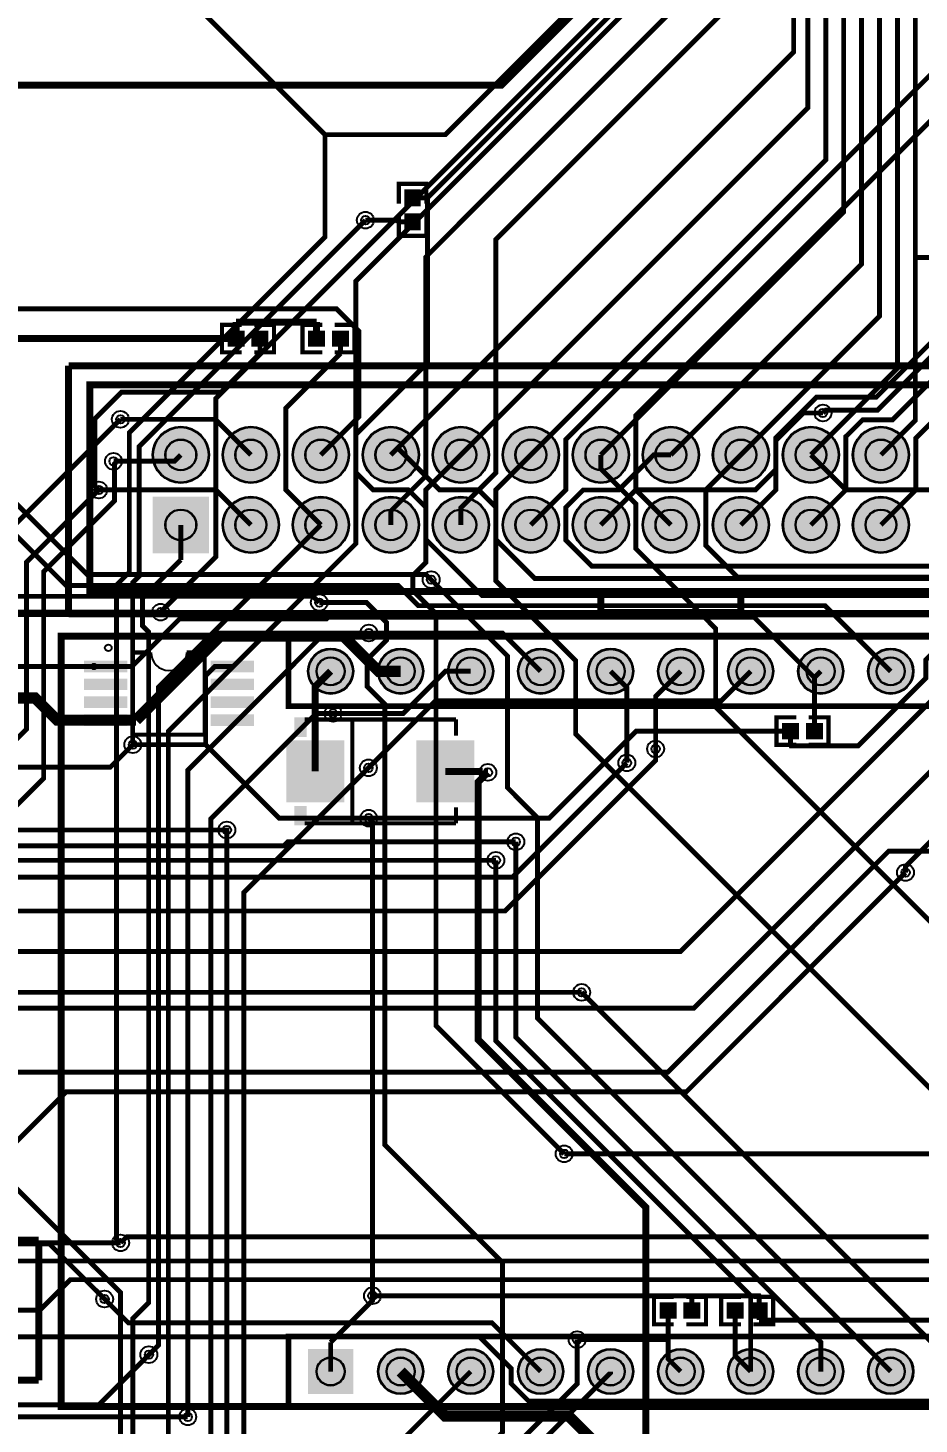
# Model space of a CAD drawing. Header units: millimetres. Extents: x 0 to 210, y -1 to 136.
# Drawn here: x 81.4 to 113.8, y 34.8 to 85.4 of the extents above; entities that cross this region are included whole.
import ezdxf

# ---------------------------------------------------------------- set-up
doc = ezdxf.new("R2010")
doc.units = ezdxf.units.MM
for name, color, linetype, true_color in [('BottomLayer', 7, 'Continuous', 0x0000ff), ('BottomSolderMaskLayer', 7, 'Continuous', 0xaa00ff), ('Document', 7, 'Continuous', 0xffffff), ('Hole', 7, 'Continuous', 0x222222), ('Multi-Layer', 7, 'Continuous', 0xc0c0c0), ('TopLayer', 7, 'Continuous', 0xff0000), ('TopPasteMaskLayer', 7, 'Continuous', 0x808080), ('TopSilkLayer', 7, 'Continuous', 0xffcc00), ('TopSolderMaskLayer', 7, 'Continuous', 0x800080)]:
    doc.layers.add(name, color=color, linetype=linetype, true_color=true_color)

msp = doc.modelspace()

# ---------------------------------------------------------------- hatches: boundary and pattern name
at = {"layer": 'BottomSolderMaskLayer'}
for points in [[(85.944, 69.952, 1), (87.995, 69.952, 1)], [(88.484, 69.952, 1), (90.535, 69.952, 1)], [(91.024, 69.952, 1), (93.075, 69.952, 1)], [(93.564, 69.952, 1), (95.615, 69.952, 1)], [(96.104, 69.952, 1), (98.155, 69.952, 1)], [(98.645, 69.952, 1), (100.695, 69.952, 1)], [(101.185, 69.952, 1), (103.235, 69.952, 1)], [(103.725, 69.952, 1), (105.775, 69.952, 1)], [(106.265, 69.952, 1), (108.315, 69.952, 1)], [(108.805, 69.952, 1), (110.855, 69.952, 1)], [(111.345, 69.952, 1), (113.395, 69.952, 1)], [(85.944, 68.437), (87.995, 68.437), (87.995, 66.386), (85.944, 66.386)], [(88.484, 67.412, 1), (90.535, 67.412, 1)], [(91.024, 67.412, 1), (93.075, 67.412, 1)], [(93.564, 67.412, 1), (95.615, 67.412, 1)], [(96.104, 67.412, 1), (98.155, 67.412, 1)], [(98.645, 67.412, 1), (100.695, 67.412, 1)], [(101.185, 67.412, 1), (103.235, 67.412, 1)], [(103.725, 67.412, 1), (105.775, 67.412, 1)], [(106.265, 67.412, 1), (108.315, 67.412, 1)], [(108.805, 67.412, 1), (110.855, 67.412, 1)], [(111.345, 67.412, 1), (113.395, 67.412, 1)], [(91.58, 62.103, 1), (93.231, 62.103, 1)], [(94.12, 62.103, 1), (95.771, 62.103, 1)], [(96.66, 62.103, 1), (98.311, 62.103, 1)], [(99.2, 62.103, 1), (100.851, 62.103, 1)], [(101.74, 62.103, 1), (103.391, 62.103, 1)], [(104.28, 62.103, 1), (105.931, 62.103, 1)], [(106.82, 62.103, 1), (108.471, 62.103, 1)], [(109.36, 62.103, 1), (111.011, 62.103, 1)], [(111.9, 62.103, 1), (113.551, 62.103, 1)], [(91.58, 37.516), (93.231, 37.516), (93.231, 35.89), (91.58, 35.89)], [(94.12, 36.703, 1), (95.771, 36.703, 1)], [(96.66, 36.703, 1), (98.311, 36.703, 1)], [(99.2, 36.703, 1), (100.851, 36.703, 1)], [(101.74, 36.703, 1), (103.391, 36.703, 1)], [(104.28, 36.703, 1), (105.931, 36.703, 1)], [(106.82, 36.703, 1), (108.471, 36.703, 1)], [(109.36, 36.703, 1), (111.011, 36.703, 1)], [(111.9, 36.703, 1), (113.551, 36.703, 1)]]:
    msp.add_hatch(color=256, dxfattribs=at).paths.add_polyline_path(points)
at = {"layer": 'Document'}
for points in [[(96.198, 57.566), (96.198, 59.376), (95.926, 59.376), (95.926, 57.566)], [(91.813, 58.335), (91.813, 58.607), (92.899, 58.607), (92.899, 58.335)], [(96.605, 58.335), (96.605, 58.607), (95.519, 58.607), (95.519, 58.335)]]:
    msp.add_hatch(color=256, dxfattribs=at).paths.add_polyline_path(points)
at = {"layer": 'Multi-Layer'}
for points in [[(85.97, 69.952, 1), (87.97, 69.952, 1)], [(88.51, 69.952, 1), (90.51, 69.952, 1)], [(91.05, 69.952, 1), (93.05, 69.952, 1)], [(93.59, 69.952, 1), (95.59, 69.952, 1)], [(96.13, 69.952, 1), (98.13, 69.952, 1)], [(98.67, 69.952, 1), (100.67, 69.952, 1)], [(101.21, 69.952, 1), (103.21, 69.952, 1)], [(103.75, 69.952, 1), (105.75, 69.952, 1)], [(106.29, 69.952, 1), (108.29, 69.952, 1)], [(108.83, 69.952, 1), (110.83, 69.952, 1)], [(111.37, 69.952, 1), (113.37, 69.952, 1)], [(85.97, 68.412), (87.97, 68.412), (87.97, 66.412), (85.97, 66.412)], [(88.51, 67.412, 1), (90.51, 67.412, 1)], [(91.05, 67.412, 1), (93.05, 67.412, 1)], [(93.59, 67.412, 1), (95.59, 67.412, 1)], [(96.13, 67.412, 1), (98.13, 67.412, 1)], [(98.67, 67.412, 1), (100.67, 67.412, 1)], [(101.21, 67.412, 1), (103.21, 67.412, 1)], [(103.75, 67.412, 1), (105.75, 67.412, 1)], [(106.29, 67.412, 1), (108.29, 67.412, 1)], [(108.83, 67.412, 1), (110.83, 67.412, 1)], [(111.37, 67.412, 1), (113.37, 67.412, 1)], [(91.605, 62.103, 1), (93.205, 62.103, 1)], [(94.145, 62.103, 1), (95.745, 62.103, 1)], [(96.685, 62.103, 1), (98.285, 62.103, 1)], [(99.226, 62.103, 1), (100.826, 62.103, 1)], [(101.766, 62.103, 1), (103.366, 62.103, 1)], [(104.306, 62.103, 1), (105.906, 62.103, 1)], [(106.846, 62.103, 1), (108.446, 62.103, 1)], [(109.386, 62.103, 1), (110.986, 62.103, 1)], [(111.926, 62.103, 1), (113.526, 62.103, 1)], [(91.605, 37.49), (93.205, 37.49), (93.205, 35.916), (91.605, 35.916)], [(94.145, 36.703, 1), (95.745, 36.703, 1)], [(96.685, 36.703, 1), (98.285, 36.703, 1)], [(99.226, 36.703, 1), (100.826, 36.703, 1)], [(101.766, 36.703, 1), (103.366, 36.703, 1)], [(104.306, 36.703, 1), (105.906, 36.703, 1)], [(106.846, 36.703, 1), (108.446, 36.703, 1)], [(109.386, 36.703, 1), (110.986, 36.703, 1)], [(111.926, 36.703, 1), (113.526, 36.703, 1)]]:
    msp.add_hatch(color=256, dxfattribs=at).paths.add_polyline_path(points)
at = {"layer": 'TopLayer'}
for points in [[(95.647, 78.992), (95.107, 78.992), (95.107, 79.557), (95.647, 79.557)], [(95.647, 78.692), (95.107, 78.692), (95.107, 78.126), (95.647, 78.126)], [(89.258, 74.438), (89.258, 73.898), (88.693, 73.898), (88.693, 74.438)], [(89.558, 74.438), (89.558, 73.898), (90.124, 73.898), (90.124, 74.438)], [(92.179, 74.438), (92.179, 73.898), (91.614, 73.898), (91.614, 74.438)], [(92.479, 74.438), (92.479, 73.898), (93.045, 73.898), (93.045, 74.438)], [(84.936, 62.483), (84.936, 62.077), (83.539, 62.077), (83.539, 62.483)], [(89.536, 62.483), (89.536, 62.077), (88.139, 62.077), (88.139, 62.483)], [(84.936, 61.833), (84.936, 61.427), (83.539, 61.427), (83.539, 61.833)], [(89.536, 61.833), (89.536, 61.427), (88.139, 61.427), (88.139, 61.833)], [(84.936, 61.182), (84.936, 60.776), (83.539, 60.776), (83.539, 61.182)], [(89.536, 61.182), (89.536, 60.776), (88.139, 60.776), (88.139, 61.182)], [(84.936, 60.532), (84.936, 60.126), (83.539, 60.126), (83.539, 60.532)], [(89.536, 60.532), (89.536, 60.126), (88.139, 60.126), (88.139, 60.532)], [(109.375, 59.663), (109.375, 60.203), (108.809, 60.203), (108.809, 59.663)], [(109.675, 59.663), (109.675, 60.203), (110.24, 60.203), (110.24, 59.663)], [(92.872, 57.375), (92.872, 59.567), (90.824, 59.567), (90.824, 57.375)], [(95.546, 57.375), (95.546, 59.567), (97.593, 59.567), (97.593, 57.375)], [(104.93, 38.643), (104.93, 39.183), (104.364, 39.183), (104.364, 38.643)], [(105.23, 38.643), (105.23, 39.183), (105.796, 39.183), (105.796, 38.643)], [(107.368, 38.643), (107.368, 39.183), (106.803, 39.183), (106.803, 38.643)], [(107.668, 38.643), (107.668, 39.183), (108.234, 39.183), (108.234, 38.643)]]:
    msp.add_hatch(color=256, dxfattribs=at).paths.add_polyline_path(points)
at = {"layer": 'TopPasteMaskLayer'}
for points in [[(95.607, 78.977), (95.147, 78.977), (95.107, 79.017), (95.107, 79.517), (95.147, 79.557), (95.607, 79.557), (95.647, 79.517), (95.647, 79.017)], [(95.607, 78.707), (95.147, 78.707), (95.107, 78.667), (95.107, 78.166), (95.147, 78.126), (95.607, 78.126), (95.647, 78.166), (95.647, 78.667)], [(89.273, 74.398), (89.273, 73.938), (89.233, 73.898), (88.733, 73.898), (88.693, 73.938), (88.693, 74.398), (88.733, 74.438), (89.233, 74.438)], [(89.543, 74.398), (89.543, 73.938), (89.583, 73.898), (90.084, 73.898), (90.124, 73.938), (90.124, 74.398), (90.084, 74.438), (89.583, 74.438)], [(92.194, 74.398), (92.194, 73.938), (92.154, 73.898), (91.654, 73.898), (91.614, 73.938), (91.614, 74.398), (91.654, 74.438), (92.154, 74.438)], [(92.464, 74.398), (92.464, 73.938), (92.504, 73.898), (93.005, 73.898), (93.045, 73.938), (93.045, 74.398), (93.005, 74.438), (92.504, 74.438)], [(84.936, 62.483), (84.936, 62.077), (83.539, 62.077), (83.539, 62.483)], [(89.536, 62.483), (89.536, 62.077), (88.139, 62.077), (88.139, 62.483)], [(84.936, 61.833), (84.936, 61.427), (83.539, 61.427), (83.539, 61.833)], [(89.536, 61.833), (89.536, 61.427), (88.139, 61.427), (88.139, 61.833)], [(84.936, 61.182), (84.936, 60.776), (83.539, 60.776), (83.539, 61.182)], [(89.536, 61.182), (89.536, 60.776), (88.139, 60.776), (88.139, 61.182)], [(84.936, 60.532), (84.936, 60.126), (83.539, 60.126), (83.539, 60.532)], [(89.536, 60.532), (89.536, 60.126), (88.139, 60.126), (88.139, 60.532)], [(109.39, 59.703), (109.39, 60.163), (109.35, 60.203), (108.849, 60.203), (108.809, 60.163), (108.809, 59.703), (108.849, 59.663), (109.35, 59.663)], [(109.66, 59.703), (109.66, 60.163), (109.7, 60.203), (110.2, 60.203), (110.24, 60.163), (110.24, 59.703), (110.2, 59.663), (109.7, 59.663)], [(92.872, 57.375), (92.872, 59.567), (90.824, 59.567), (90.824, 57.375)], [(95.546, 57.375), (95.546, 59.567), (97.593, 59.567), (97.593, 57.375)], [(104.945, 38.683), (104.945, 39.143), (104.905, 39.183), (104.404, 39.183), (104.364, 39.143), (104.364, 38.683), (104.404, 38.643), (104.905, 38.643)], [(105.215, 38.683), (105.215, 39.143), (105.255, 39.183), (105.756, 39.183), (105.796, 39.143), (105.796, 38.683), (105.756, 38.643), (105.255, 38.643)], [(107.383, 38.683), (107.383, 39.143), (107.343, 39.183), (106.843, 39.183), (106.803, 39.143), (106.803, 38.683), (106.843, 38.643), (107.343, 38.643)], [(107.653, 38.683), (107.653, 39.143), (107.693, 39.183), (108.194, 39.183), (108.234, 39.143), (108.234, 38.683), (108.194, 38.643), (107.693, 38.643)]]:
    msp.add_hatch(color=256, dxfattribs=at).paths.add_polyline_path(points)
at = {"layer": 'TopSilkLayer'}
for points in [[(91.541, 60.433), (91.541, 59.72), (91.084, 59.72), (91.084, 60.433)], [(91.541, 56.509), (91.541, 57.222), (91.084, 57.222), (91.084, 56.509)]]:
    msp.add_hatch(color=256, dxfattribs=at).paths.add_polyline_path(points)
at = {"layer": 'TopSolderMaskLayer'}
for points in [[(95.671, 78.965), (95.083, 78.965), (95.083, 79.584), (95.671, 79.584)], [(95.671, 78.718), (95.083, 78.718), (95.083, 78.1), (95.671, 78.1)], [(89.284, 74.464), (89.284, 73.873), (88.667, 73.873), (88.667, 74.464)], [(89.533, 74.464), (89.533, 73.873), (90.149, 73.873), (90.149, 74.464)], [(92.205, 74.464), (92.205, 73.873), (91.588, 73.873), (91.588, 74.464)], [(92.454, 74.464), (92.454, 73.873), (93.07, 73.873), (93.07, 74.464)], [(85.944, 69.952, 1), (87.995, 69.952, 1)], [(88.484, 69.952, 1), (90.535, 69.952, 1)], [(91.024, 69.952, 1), (93.075, 69.952, 1)], [(93.564, 69.952, 1), (95.615, 69.952, 1)], [(96.104, 69.952, 1), (98.155, 69.952, 1)], [(98.645, 69.952, 1), (100.695, 69.952, 1)], [(101.185, 69.952, 1), (103.235, 69.952, 1)], [(103.725, 69.952, 1), (105.775, 69.952, 1)], [(106.265, 69.952, 1), (108.315, 69.952, 1)], [(108.805, 69.952, 1), (110.855, 69.952, 1)], [(111.345, 69.952, 1), (113.395, 69.952, 1)], [(85.944, 68.437), (87.995, 68.437), (87.995, 66.386), (85.944, 66.386)], [(88.484, 67.412, 1), (90.535, 67.412, 1)], [(91.024, 67.412, 1), (93.075, 67.412, 1)], [(93.564, 67.412, 1), (95.615, 67.412, 1)], [(96.104, 67.412, 1), (98.155, 67.412, 1)], [(98.645, 67.412, 1), (100.695, 67.412, 1)], [(101.185, 67.412, 1), (103.235, 67.412, 1)], [(103.725, 67.412, 1), (105.775, 67.412, 1)], [(106.265, 67.412, 1), (108.315, 67.412, 1)], [(108.805, 67.412, 1), (110.855, 67.412, 1)], [(111.345, 67.412, 1), (113.395, 67.412, 1)], [(91.58, 62.103, 1), (93.231, 62.103, 1)], [(94.12, 62.103, 1), (95.771, 62.103, 1)], [(96.66, 62.103, 1), (98.311, 62.103, 1)], [(99.2, 62.103, 1), (100.851, 62.103, 1)], [(101.74, 62.103, 1), (103.391, 62.103, 1)], [(104.28, 62.103, 1), (105.931, 62.103, 1)], [(106.82, 62.103, 1), (108.471, 62.103, 1)], [(109.36, 62.103, 1), (111.011, 62.103, 1)], [(111.9, 62.103, 1), (113.551, 62.103, 1)], [(85.024, 62.49), (85.024, 62.069), (83.452, 62.069), (83.452, 62.49)], [(89.624, 62.49), (89.624, 62.069), (88.052, 62.069), (88.052, 62.49)], [(85.024, 61.84), (85.024, 61.419), (83.452, 61.419), (83.452, 61.84)], [(89.624, 61.84), (89.624, 61.419), (88.052, 61.419), (88.052, 61.84)], [(85.024, 61.19), (85.024, 60.769), (83.452, 60.769), (83.452, 61.19)], [(89.624, 61.19), (89.624, 60.769), (88.052, 60.769), (88.052, 61.19)], [(85.024, 60.54), (85.024, 60.119), (83.452, 60.119), (83.452, 60.54)], [(89.624, 60.54), (89.624, 60.119), (88.052, 60.119), (88.052, 60.54)], [(109.4, 59.638), (109.4, 60.228), (108.784, 60.228), (108.784, 59.638)], [(109.649, 59.638), (109.649, 60.228), (110.266, 60.228), (110.266, 59.638)], [(92.897, 57.349), (92.897, 59.593), (90.799, 59.593), (90.799, 57.349)], [(95.52, 57.349), (95.52, 59.593), (97.619, 59.593), (97.619, 57.349)], [(104.955, 38.617), (104.955, 39.208), (104.339, 39.208), (104.339, 38.617)], [(105.205, 38.617), (105.205, 39.208), (105.821, 39.208), (105.821, 38.617)], [(107.394, 38.617), (107.394, 39.208), (106.777, 39.208), (106.777, 38.617)], [(107.643, 38.617), (107.643, 39.208), (108.259, 39.208), (108.259, 38.617)], [(91.58, 37.516), (93.231, 37.516), (93.231, 35.89), (91.58, 35.89)], [(94.12, 36.703, 1), (95.771, 36.703, 1)], [(96.66, 36.703, 1), (98.311, 36.703, 1)], [(99.2, 36.703, 1), (100.851, 36.703, 1)], [(101.74, 36.703, 1), (103.391, 36.703, 1)], [(104.28, 36.703, 1), (105.931, 36.703, 1)], [(106.82, 36.703, 1), (108.471, 36.703, 1)], [(109.36, 36.703, 1), (111.011, 36.703, 1)], [(111.9, 36.703, 1), (113.551, 36.703, 1)]]:
    msp.add_hatch(color=256, dxfattribs=at).paths.add_polyline_path(points)

# ---------------------------------------------------------------- linework, layer by layer
at = {"layer": 'BottomLayer'}
for points, const_width in [([(92.2, 81.569), (67.698, 106.071), (65.879, 106.071), (63.598, 103.79), (63.598, 97.096), (45.39, 78.889), (43.688, 78.889)], 0.178), ([(99.67, 67.412), (100.94, 68.682), (100.94, 70.514), (136.114, 105.689), (138.227, 105.689)], 0.178), ([(110.267, 71.471), (110.374, 71.578), (112.254, 71.578), (137.576, 96.9), (138.777, 96.9), (139.497, 97.62), (139.497, 101.879), (138.227, 103.149)], 0.178), ([(104.75, 67.412), (103.48, 68.682), (103.48, 71.382), (125.551, 93.453), (125.551, 93.766), (132.394, 100.609), (138.227, 100.609)], 0.178), ([(115.182, 98.201), (115.348, 98.035), (115.348, 94.71), (98.4, 77.762), (98.4, 69.307), (97.13, 68.037), (97.13, 67.412)], 0.178), ([(138.227, 98.069), (112.203, 72.045), (110.029, 72.045), (108.559, 70.574), (108.559, 68.681), (107.29, 67.412)], 0.178), ([(86, 32.465), (86.518, 32.983), (86.518, 59.93), (93.32, 66.732), (93.32, 76.251), (113.024, 95.955)], 0.178), ([(94.59, 67.412), (94.59, 67.917), (95.86, 69.187), (95.86, 77.132), (114.682, 95.955)], 0.178), ([(109.83, 67.412), (111.1, 68.682), (111.1, 70.617), (111.704, 71.22), (112.788, 71.22), (137.096, 95.529), (138.227, 95.529)], 0.178), ([(112.37, 67.412), (113.64, 68.682), (113.64, 70.563), (136.065, 92.989), (138.227, 92.989)], 0.178), ([(86.237, 64.249), (88.24, 66.251), (88.24, 71.998), (108.468, 92.226)], 0.178), ([(92.2, 81.569), (96.571, 81.569), (107.378, 92.376)], 0.178), ([(84.785, 41.368), (84.637, 41.516), (84.637, 65.234), (85.102, 65.699), (85.102, 70.756), (92.2, 77.854), (92.2, 81.569)], 0.178), ([(85.23, 59.442), (85.223, 59.449), (85.223, 65.314), (85.46, 65.551), (85.46, 70.261), (93.666, 78.467)], 0.178), ([(73.435, 53.755), (78.275, 58.595), (78.275, 64.739), (84.777, 71.242)], 0.178), ([(97.13, 69.952), (95.859, 68.68), (95.859, 66.05), (95.39, 65.582), (95.39, 65.03), (96.227, 64.192), (96.227, 49.25), (100.879, 44.598)], 0.178), ([(99.67, 69.952), (98.4, 68.682), (98.4, 65.381), (101.296, 62.485), (101.296, 59.826), (122.107, 39.015), (127.242, 39.015)], 0.178), ([(102.21, 69.952), (102.21, 69.446), (103.48, 68.176), (103.48, 66.548), (106.376, 63.652), (106.376, 60.809), (129.593, 37.592), (130.179, 37.592)], 0.178), ([(107.29, 69.952), (106.02, 68.682), (106.02, 66.668), (107.175, 65.513), (118.622, 65.513), (121.614, 62.521), (121.614, 61.789), (126.794, 56.61), (128.163, 56.61), (141.997, 42.776), (141.997, 39.222), (141.232, 38.457), (140.321, 38.457), (139.497, 37.633), (139.497, 30.836), (138.227, 29.566)], 0.178), ([(78.918, 55.145), (81.993, 58.22), (81.993, 65.712), (84.566, 68.285), (84.566, 69.683), (84.529, 69.72)], 0.178), ([(83.992, 68.681), (81.37, 66.059), (81.37, 60.004), (73.451, 52.084)], 0.178), ([(85.81, 37.314), (86.161, 37.664), (86.161, 61.523), (92.05, 67.412)], 0.178), ([(86.97, 67.412), (86.97, 66.145)], 0.178), ([(85.864, 27.663), (85.23, 28.298), (85.23, 38.631), (85.803, 39.205), (85.803, 63.53), (85.58, 63.753), (85.58, 64.755), (86.97, 66.145)], 0.178), ([(112.726, 36.703), (99.907, 49.522), (99.907, 56.795), (98.823, 57.879), (98.823, 62.656), (96.053, 65.426)], 0.178), ([(96.535, 23.782), (96.535, 26.578), (98.33, 28.373), (98.33, 34.186), (98.643, 34.499), (98.643, 40.653), (94.369, 44.927), (94.369, 60.914), (93.73, 61.553), (93.73, 62.526), (94.433, 63.229), (94.433, 63.873), (93.711, 64.595), (91.996, 64.595)], 0.178), ([(93.792, 63.492), (92.196, 63.492), (87.221, 58.517), (87.221, 35.056)], 0.178), ([(102.566, 62.103), (103.151, 61.518), (103.151, 58.782)], 0.178), ([(105.106, 62.103), (104.196, 61.194), (104.196, 59.286)], 0.178), ([(120.346, 62.103), (113.263, 55.02), (113.263, 54.801)], 0.178), ([(92.492, 60.574), (91.881, 60.574), (88.059, 56.751), (88.059, 27.146), (85.902, 24.99)], 0.178), ([(89.257, 33.434), (89.257, 54.083), (93.775, 58.601)], 0.178), ([(98.109, 58.436), (97.763, 58.09), (97.763, 48.738), (103.836, 42.666), (103.836, 32.427)], 0.254), ([(93.921, 39.452), (93.921, 56.638), (93.785, 56.774)], 0.178), ([(95.057, 17.358), (88.641, 23.775), (88.641, 56.346), (88.64, 56.346)], 0.178), ([(110.186, 36.703), (110.186, 37.772), (99.122, 48.835), (99.122, 55.917)], 0.178), ([(107.646, 36.703), (107.646, 39.45), (98.399, 48.697), (98.399, 55.245)], 0.178), ([(99.814, 22.005), (99.814, 19.029), (95.003, 14.218), (93.748, 14.218), (84.777, 23.189), (84.777, 39.569), (72.862, 51.484), (72.862, 54.704), (73.127, 54.969)], 0.178), ([(115.266, 36.703), (101.512, 50.457)], 0.178), ([(84.204, 39.331), (82.196, 41.338), (76.376, 41.338), (75.235, 40.197)], 0.178), ([(92.406, 37.758), (93.921, 39.273), (93.921, 39.452)], 0.178), ([(92.406, 36.703), (92.406, 37.758)], 0.178), ([(99.261, 34.167), (101.35, 36.257), (101.35, 37.857)], 0.178), ([(91.85, 25.157), (91.85, 31.068), (97.486, 36.703)], 0.178), ([(98.267, 24.935), (98.687, 25.355), (98.687, 32.783), (102.566, 36.661), (102.566, 36.703)], 0.178)]:
    msp.add_lwpolyline(points, dxfattribs=dict(at, const_width=const_width))
at = {"layer": 'BottomSolderMaskLayer'}
for centre, radius in [((86.97, 69.952), 1.025), ((89.51, 69.952), 1.025), ((92.05, 69.952), 1.025), ((94.59, 69.952), 1.025), ((97.13, 69.952), 1.025), ((99.67, 69.952), 1.025), ((102.21, 69.952), 1.025), ((104.75, 69.952), 1.025), ((107.29, 69.952), 1.025), ((109.83, 69.952), 1.025), ((112.37, 69.952), 1.025), ((86.97, 69.952), 0.564), ((89.51, 69.952), 0.564), ((92.05, 69.952), 0.564), ((94.59, 69.952), 0.564), ((97.13, 69.952), 0.564), ((99.67, 69.952), 0.564), ((102.21, 69.952), 0.564), ((104.75, 69.952), 0.564), ((107.29, 69.952), 0.564), ((109.83, 69.952), 0.564), ((112.37, 69.952), 0.564), ((89.51, 67.412), 1.025), ((92.05, 67.412), 1.025), ((94.59, 67.412), 1.025), ((97.13, 67.412), 1.025), ((99.67, 67.412), 1.025), ((102.21, 67.412), 1.025), ((104.75, 67.412), 1.025), ((107.29, 67.412), 1.025), ((109.83, 67.412), 1.025), ((112.37, 67.412), 1.025), ((86.97, 67.412), 0.564), ((89.51, 67.412), 0.564), ((92.05, 67.412), 0.564), ((94.59, 67.412), 0.564), ((97.13, 67.412), 0.564), ((99.67, 67.412), 0.564), ((102.21, 67.412), 0.564), ((104.75, 67.412), 0.564), ((107.29, 67.412), 0.564), ((109.83, 67.412), 0.564), ((112.37, 67.412), 0.564), ((92.405, 62.103), 0.825), ((94.945, 62.103), 0.825), ((97.485, 62.103), 0.825), ((100.026, 62.103), 0.825), ((102.566, 62.103), 0.825), ((105.106, 62.103), 0.825), ((107.646, 62.103), 0.825), ((110.186, 62.103), 0.825), ((112.726, 62.103), 0.825), ((92.405, 62.103), 0.516), ((94.945, 62.103), 0.516), ((97.485, 62.103), 0.516), ((100.025, 62.103), 0.516), ((102.565, 62.103), 0.516), ((105.105, 62.103), 0.516), ((107.645, 62.103), 0.516), ((110.185, 62.103), 0.516), ((112.725, 62.103), 0.516), ((94.945, 36.703), 0.825), ((97.485, 36.703), 0.825), ((100.026, 36.703), 0.825), ((102.566, 36.703), 0.825), ((105.106, 36.703), 0.825), ((107.646, 36.703), 0.825), ((110.186, 36.703), 0.825), ((112.726, 36.703), 0.825), ((92.405, 36.703), 0.516), ((94.945, 36.703), 0.516), ((97.485, 36.703), 0.516), ((100.025, 36.703), 0.516), ((102.565, 36.703), 0.516), ((105.105, 36.703), 0.516), ((107.645, 36.703), 0.516), ((110.185, 36.703), 0.516), ((112.725, 36.703), 0.516)]:
    msp.add_circle(centre, radius, dxfattribs=at)
at = {"layer": 'Document'}
msp.add_circle((83.818, 62.275), 0.1, dxfattribs=at)
at = {"layer": 'Hole'}
for centre in [(93.666, 78.467), (110.267, 71.471), (84.777, 71.242), (84.529, 69.72), (83.992, 68.68), (96.053, 65.426), (86.237, 64.248), (91.996, 64.595), (93.792, 63.492), (92.492, 60.574), (85.23, 59.441), (104.196, 59.285), (93.775, 58.601), (103.151, 58.782), (98.109, 58.436), (93.785, 56.774), (88.64, 56.345), (99.122, 55.917), (98.399, 55.245), (113.263, 54.801), (101.512, 50.457), (100.879, 44.598), (84.785, 41.368), (93.921, 39.452), (84.204, 39.331), (101.35, 37.857), (85.81, 37.314), (87.221, 35.056)]:
    msp.add_circle(centre, 0.152, dxfattribs=at)
at = {"layer": 'Multi-Layer'}
for centre, radius in [((93.666, 78.467), 0.305), ((84.777, 71.242), 0.305), ((110.267, 71.471), 0.305), ((86.97, 69.952), 1), ((89.51, 69.952), 1), ((92.05, 69.952), 1), ((94.59, 69.952), 1), ((97.13, 69.952), 1), ((99.67, 69.952), 1), ((102.21, 69.952), 1), ((104.75, 69.952), 1), ((107.29, 69.952), 1), ((109.83, 69.952), 1), ((112.37, 69.952), 1), ((86.97, 69.952), 0.55), ((89.51, 69.952), 0.55), ((92.05, 69.952), 0.55), ((94.59, 69.952), 0.55), ((97.13, 69.952), 0.55), ((99.67, 69.952), 0.55), ((102.21, 69.952), 0.55), ((104.75, 69.952), 0.55), ((107.29, 69.952), 0.55), ((109.83, 69.952), 0.55), ((112.37, 69.952), 0.55), ((84.529, 69.72), 0.305), ((83.992, 68.68), 0.305), ((89.51, 67.412), 1), ((92.05, 67.412), 1), ((94.59, 67.412), 1), ((97.13, 67.412), 1), ((99.67, 67.412), 1), ((102.21, 67.412), 1), ((104.75, 67.412), 1), ((107.29, 67.412), 1), ((109.83, 67.412), 1), ((112.37, 67.412), 1), ((86.97, 67.412), 0.55), ((89.51, 67.412), 0.55), ((92.05, 67.412), 0.55), ((94.59, 67.412), 0.55), ((97.13, 67.412), 0.55), ((99.67, 67.412), 0.55), ((102.21, 67.412), 0.55), ((104.75, 67.412), 0.55), ((107.29, 67.412), 0.55), ((109.83, 67.412), 0.55), ((112.37, 67.412), 0.55), ((96.053, 65.426), 0.305), ((91.996, 64.595), 0.305), ((86.237, 64.248), 0.305), ((93.792, 63.492), 0.305), ((92.405, 62.103), 0.8), ((94.945, 62.103), 0.8), ((97.485, 62.103), 0.8), ((100.026, 62.103), 0.8), ((102.566, 62.103), 0.8), ((105.106, 62.103), 0.8), ((107.646, 62.103), 0.8), ((110.186, 62.103), 0.8), ((112.726, 62.103), 0.8), ((92.405, 62.103), 0.5), ((94.945, 62.103), 0.5), ((97.485, 62.103), 0.5), ((100.025, 62.103), 0.5), ((102.565, 62.103), 0.5), ((105.105, 62.103), 0.5), ((107.645, 62.103), 0.5), ((110.185, 62.103), 0.5), ((112.725, 62.103), 0.5), ((92.492, 60.574), 0.305), ((85.23, 59.441), 0.305), ((104.196, 59.285), 0.305), ((93.775, 58.601), 0.305), ((103.151, 58.782), 0.305), ((98.109, 58.436), 0.305), ((93.785, 56.774), 0.305), ((88.64, 56.345), 0.305), ((99.122, 55.917), 0.305), ((98.399, 55.245), 0.305), ((113.263, 54.801), 0.305), ((101.512, 50.457), 0.305), ((100.879, 44.598), 0.305), ((84.785, 41.368), 0.305), ((84.204, 39.331), 0.305), ((93.921, 39.452), 0.305), ((101.35, 37.857), 0.305), ((85.81, 37.314), 0.305), ((94.945, 36.703), 0.8), ((97.485, 36.703), 0.8), ((100.026, 36.703), 0.8), ((102.566, 36.703), 0.8), ((105.106, 36.703), 0.8), ((107.646, 36.703), 0.8), ((110.186, 36.703), 0.8), ((112.726, 36.703), 0.8), ((92.405, 36.703), 0.5), ((94.945, 36.703), 0.5), ((97.485, 36.703), 0.5), ((100.025, 36.703), 0.5), ((102.565, 36.703), 0.5), ((105.105, 36.703), 0.5), ((107.645, 36.703), 0.5), ((110.185, 36.703), 0.5), ((112.725, 36.703), 0.5), ((87.221, 35.056), 0.305)]:
    msp.add_circle(centre, radius, dxfattribs=at)
at = {"layer": 'TopLayer'}
for points, const_width in [([(106.704, 91.466), (98.601, 83.363), (75.438, 83.363)], 0.254), ([(109.718, 88.595), (109.718, 82.54), (97.13, 69.952)], 0.178), ([(110.368, 88.595), (110.368, 80.65), (99.67, 69.952)], 0.178), ([(111.018, 88.595), (111.018, 78.76), (102.21, 69.952)], 0.178), ([(111.668, 88.595), (111.668, 76.87), (104.75, 69.952)], 0.178), ([(112.318, 88.595), (112.318, 74.98), (107.29, 69.952)], 0.178), ([(113.618, 88.595), (113.618, 77.116)], 0.178), ([(94.84, 70.201), (109.206, 84.568), (109.206, 87.366), (109.068, 87.504)], 0.178), ([(107.118, 87.504), (104.147, 87.504), (95.916, 79.273)], 0.178), ([(112.968, 87.504), (112.968, 73.09), (109.83, 69.952)], 0.178), ([(122.886, 62.103), (120.137, 64.852), (97.896, 64.852), (95.86, 66.888), (95.86, 68.049), (95.226, 68.683), (93.948, 68.683), (93.32, 69.311), (93.32, 70.694), (95.916, 73.29), (95.916, 79.273)], 0.178), ([(95.377, 79.275), (95.914, 79.275)], 0.178), ([(95.916, 79.273), (95.914, 79.275)], 0.178), ([(94.84, 78.409), (94.782, 78.467), (93.666, 78.467)], 0.178), ([(95.377, 78.409), (94.84, 78.409)], 0.178), ([(113.618, 77.116), (113.618, 71.2), (112.37, 69.952)], 0.178), ([(113.618, 77.116), (117.208, 77.116), (146.391, 47.932), (146.391, 37.29)], 0.178), ([(92.05, 69.952), (93.43, 71.331), (93.43, 74.436), (92.615, 75.251), (76.52, 75.251)], 0.178), ([(88.975, 74.769), (91.896, 74.769)], 0.254), ([(88.975, 74.198), (88.975, 74.769)], 0.254), ([(91.896, 74.168), (91.896, 74.769)], 0.254), ([(75.438, 74.168), (88.362, 74.168), (88.362, 74.168)], 0.254), ([(88.975, 74.168), (88.362, 74.168)], 0.254), ([(88.975, 74.168), (88.975, 74.198)], 0.254), ([(89.841, 74.168), (89.841, 73.631)], 0.178), ([(92.762, 74.168), (92.762, 73.631)], 0.178), ([(89.841, 73.631), (88.433, 72.223), (84.811, 72.223), (83.85, 71.261), (83.85, 68.823), (83.992, 68.681)], 0.178), ([(92.762, 73.631), (90.78, 71.649), (90.78, 68.682), (92.05, 67.412)], 0.178), ([(76.538, 72.643), (83.568, 65.613), (95.866, 65.613), (96.053, 65.426)], 0.178), ([(76.538, 71.481), (82.805, 65.214), (94.854, 65.214), (95.584, 64.484), (110.345, 64.484), (112.726, 62.103)], 0.178), ([(102.21, 67.412), (103.479, 68.681), (107.813, 68.681), (108.561, 69.429), (108.561, 70.477), (109.556, 71.471), (110.267, 71.471)], 0.178), ([(84.777, 71.242), (88.22, 71.242), (89.51, 69.952)], 0.178), ([(84.529, 69.72), (86.738, 69.72), (86.97, 69.952)], 0.178), ([(94.84, 70.201), (94.59, 69.952)], 0.178), ([(94.84, 70.201), (96.36, 68.681), (97.772, 68.681), (98.4, 68.052), (98.4, 66.882), (99.81, 65.472), (123.586, 65.472), (126.596, 62.462), (126.596, 61.543), (125.818, 60.765), (125.818, 54.675), (138.227, 42.266)], 0.178), ([(104.75, 69.952), (104.124, 69.952), (102.853, 68.68), (101.568, 68.68), (100.94, 68.052), (100.94, 66.859), (101.886, 65.913), (126.322, 65.913), (142.009, 50.226), (142.009, 41.794), (141.21, 40.996), (140.339, 40.996), (139.48, 40.137), (139.48, 39.303), (138.714, 38.537), (137.456, 38.537)], 0.178), ([(109.83, 69.952), (111.1, 68.682), (124.081, 68.682), (142.486, 50.277), (142.486, 37.175), (141.227, 35.916), (136.43, 35.916)], 0.178), ([(83.992, 68.681), (88.241, 68.681), (89.51, 67.412)], 0.178), ([(91.996, 64.595), (91.769, 64.822), (72.898, 64.822)], 0.178), ([(63.367, 58.843), (63.534, 58.675), (66.306, 58.675), (66.358, 58.727), (66.358, 60.132), (70.475, 64.249), (86.237, 64.249)], 0.178), ([(85.203, 62.28), (86.923, 64), (92.255, 64), (92.321, 64.065), (107.767, 64.065), (109.957, 61.875)], 0.178), ([(85.343, 60.33), (88.391, 63.377), (92.869, 63.377), (94.143, 62.103), (94.946, 62.103)], 0.406), ([(100.026, 62.103), (98.637, 63.492), (93.792, 63.492)], 0.178), ([(109.092, 59.396), (109.093, 59.395), (111.54, 59.395), (113.996, 61.85), (113.996, 62.511), (114.657, 63.172), (118.321, 63.172), (119.076, 62.418), (119.076, 61.726), (121.773, 59.029), (124.714, 59.029)], 0.178), ([(83.272, 62.28), (70.23, 62.28), (67.818, 59.868)], 0.178), ([(84.238, 62.28), (83.272, 62.28)], 0.178), ([(84.238, 62.28), (85.203, 62.28)], 0.178), ([(88.838, 62.28), (88.205, 62.28), (87.871, 61.945), (87.871, 59.442)], 0.178), ([(115.266, 62.103), (105.096, 51.934), (80.16, 51.934), (68.885, 40.658), (68.885, 39.765), (67.894, 38.774), (67.615, 38.774)], 0.178), ([(70.155, 37.657), (71.408, 38.91), (71.408, 41.413), (79.879, 49.884), (105.586, 49.884), (117.806, 62.103)], 0.178), ([(92.406, 62.103), (91.848, 61.546), (91.848, 59.898)], 0.254), ([(97.486, 62.103), (96.567, 62.103), (95.038, 60.574), (92.492, 60.574)], 0.178), ([(107.646, 62.103), (106.577, 61.034), (96.209, 61.034), (93.775, 58.601)], 0.178), ([(110.186, 62.103), (109.957, 61.875)], 0.178), ([(109.957, 61.875), (109.957, 59.933)], 0.178), ([(75.642, 59.817), (75.642, 60.334), (76.439, 61.131), (81.684, 61.131), (82.485, 60.33), (84.238, 60.33)], 0.406), ([(84.238, 60.33), (85.343, 60.33)], 0.406), ([(85.23, 59.442), (84.413, 58.625), (71.602, 58.625), (70.358, 59.868)], 0.178), ([(125.253, 59.894), (125.253, 58.633), (122.2, 55.58), (112.654, 55.58), (104.637, 47.563), (78.37, 47.563), (73.893, 43.086)], 0.178), ([(91.848, 58.471), (91.848, 59.898)], 0.254), ([(109.092, 59.933), (103.492, 59.933), (100.333, 56.774), (93.785, 56.774)], 0.178), ([(109.092, 59.933), (109.092, 59.396)], 0.178), ([(104.196, 59.286), (104.196, 58.872), (98.733, 53.409), (80.826, 53.409), (67.615, 40.197)], 0.178), ([(87.871, 59.442), (85.23, 59.442)], 0.178), ([(93.785, 56.774), (90.538, 56.774), (87.871, 59.442)], 0.178), ([(48.52, 37.682), (63.518, 37.682), (80.468, 54.632), (99.001, 54.632), (103.151, 58.782)], 0.178), ([(96.57, 58.471), (97.924, 58.471)], 0.254), ([(98.109, 58.436), (97.959, 58.436), (97.924, 58.471)], 0.254), ([(88.64, 56.346), (58.99, 56.346)], 0.178), ([(58.09, 55.772), (90.705, 55.772), (90.85, 55.917), (99.122, 55.917)], 0.178), ([(98.399, 55.245), (80.38, 55.245), (65.739, 40.603), (44.554, 40.603)], 0.178), ([(113.263, 54.801), (105.311, 46.849), (82.807, 46.849), (76.353, 40.395), (76.353, 39.64), (75.641, 38.927), (73.965, 38.927), (72.695, 37.657)], 0.178), ([(70.155, 40.197), (70.155, 40.676), (79.935, 50.457), (101.512, 50.457)], 0.178), ([(100.879, 44.598), (133.355, 44.598), (138.227, 39.726)], 0.178), ([(84.785, 41.368), (85.003, 41.586), (114.107, 41.586)], 0.178), ([(84.785, 41.368), (78.945, 41.368), (77.775, 40.197)], 0.178), ([(80.315, 40.197), (80.828, 40.711), (116.338, 40.711)], 0.178), ([(85.81, 37.314), (83.988, 35.491), (41.528, 35.491), (41.293, 35.256), (26.161, 35.256), (21.108, 40.31)], 0.178), ([(77.775, 37.657), (79.045, 38.927), (81.853, 38.927), (82.959, 40.033), (124.537, 40.033), (125.247, 39.323)], 0.178), ([(105.513, 39.45), (105.511, 39.452), (93.921, 39.452)], 0.178), ([(105.513, 39.45), (105.515, 39.452), (107.95, 39.452), (107.951, 39.45)], 0.178), ([(105.513, 39.362), (105.513, 39.45)], 0.178), ([(107.951, 38.913), (107.951, 39.45)], 0.178), ([(100.026, 36.703), (98.258, 38.47), (85.064, 38.47), (84.204, 39.331)], 0.178), ([(104.647, 37.857), (104.647, 38.913)], 0.178), ([(105.513, 38.913), (105.513, 39.362)], 0.178), ([(107.646, 36.703), (107.086, 37.263), (107.086, 38.913)], 0.178), ([(107.951, 38.913), (107.951, 38.566)], 0.178), ([(107.951, 38.566), (118.188, 38.566)], 0.178), ([(80.315, 37.657), (80.614, 37.957), (97.811, 37.957), (98.957, 36.81), (98.957, 36.261), (99.583, 35.635), (121.817, 35.635), (122.886, 36.703)], 0.178), ([(104.647, 37.857), (101.35, 37.857)], 0.178), ([(105.106, 36.703), (104.647, 37.161), (104.647, 37.857)], 0.178), ([(104.826, 31.307), (101.047, 35.086), (96.563, 35.086), (94.946, 36.703)], 0.406), ([(48.91, 34.909), (49.057, 35.056), (87.221, 35.056)], 0.178)]:
    msp.add_lwpolyline(points, dxfattribs=dict(at, const_width=const_width))
at = {"layer": 'TopSilkLayer', "const_width": 0.254}
for points in [[(134.296, 64.201), (28.096, 64.201), (28.096, 135.566), (134.296, 135.566), (134.296, 64.201)], [(83.668, 72.492), (125.832, 72.492), (125.832, 64.999), (83.668, 64.999), (83.668, 72.492)], [(102.21, 64.999), (107.29, 64.999), (107.29, 64.237), (102.21, 64.237), (102.21, 64.999)], [(82.626, 63.373), (134.189, 63.373), (134.189, 35.433), (82.626, 35.433), (82.626, 63.373)]]:
    msp.add_lwpolyline(points, close=True, dxfattribs=at)
at = {"layer": 'TopSilkLayer'}
for points, const_width in [([(95.876, 79.068), (95.876, 79.786), (94.879, 79.786), (94.879, 79.068)], 0.152), ([(95.876, 78.616), (95.876, 77.898), (94.879, 77.898), (94.879, 78.616)], 0.152), ([(89.182, 74.667), (88.464, 74.667), (88.464, 73.67), (89.182, 73.67)], 0.152), ([(89.634, 74.667), (90.352, 74.667), (90.352, 73.67), (89.634, 73.67)], 0.152), ([(92.103, 74.667), (91.385, 74.667), (91.385, 73.67), (92.103, 73.67)], 0.152), ([(92.555, 74.667), (93.273, 74.667), (93.273, 73.67), (92.555, 73.67)], 0.152), ([(126.6, 73.183), (84.6, 73.183), (82.9, 73.183)], 0.254), ([(82.9, 73.183), (82.9, 64.182)], 0.254), ([(126.6, 64.182), (82.9, 64.182)], 0.254), ([(127.33, 60.833), (129.489, 60.833), (129.489, 63.373), (90.881, 63.373), (90.881, 60.833), (91.135, 60.833)], 0.203), ([(85.89, 62.783), (85.238, 62.783), (85.238, 59.805), (87.838, 59.805), (87.838, 62.783), (87.186, 62.783)], 0.15), ([(91.135, 60.833), (127.33, 60.833)], 0.203), ([(91.465, 60.357), (96.953, 60.357)], 0.152), ([(93.193, 60.357), (93.193, 56.585)], 0.152), ([(96.953, 60.357), (96.953, 59.77)], 0.152), ([(109.298, 59.434), (108.58, 59.434), (108.58, 60.432), (109.298, 60.432)], 0.152), ([(109.751, 59.434), (110.469, 59.434), (110.469, 60.432), (109.751, 60.432)], 0.152), ([(96.953, 56.585), (96.953, 57.172)], 0.152), ([(91.465, 56.585), (96.953, 56.585)], 0.152), ([(66.115, 41.467), (81.815, 41.467)], 0.254), ([(81.815, 41.467), (81.815, 36.387)], 0.254), ([(104.854, 38.414), (104.136, 38.414), (104.136, 39.411), (104.854, 39.411)], 0.152), ([(105.306, 38.414), (106.024, 38.414), (106.024, 39.411), (105.306, 39.411)], 0.152), ([(107.292, 38.414), (106.574, 38.414), (106.574, 39.411), (107.292, 39.411)], 0.152), ([(107.745, 38.414), (108.463, 38.414), (108.463, 39.411), (107.745, 39.411)], 0.152), ([(93.04, 37.973), (90.881, 37.973), (90.881, 35.433), (129.489, 35.433), (129.489, 37.973), (129.235, 37.973)], 0.203), ([(129.235, 37.973), (93.04, 37.973)], 0.203), ([(66.115, 36.387), (81.815, 36.387)], 0.254)]:
    msp.add_lwpolyline(points, dxfattribs=dict(at, const_width=const_width))
msp.add_circle((84.338, 62.955), 0.12, dxfattribs=at)
msp.add_arc((86.538, 62.783), 0.648, 180, 360, dxfattribs=at)
at = {"layer": 'TopSolderMaskLayer'}
for centre, radius in [((86.97, 69.952), 1.025), ((89.51, 69.952), 1.025), ((92.05, 69.952), 1.025), ((94.59, 69.952), 1.025), ((97.13, 69.952), 1.025), ((99.67, 69.952), 1.025), ((102.21, 69.952), 1.025), ((104.75, 69.952), 1.025), ((107.29, 69.952), 1.025), ((109.83, 69.952), 1.025), ((112.37, 69.952), 1.025), ((86.97, 69.952), 0.564), ((89.51, 69.952), 0.564), ((92.05, 69.952), 0.564), ((94.59, 69.952), 0.564), ((97.13, 69.952), 0.564), ((99.67, 69.952), 0.564), ((102.21, 69.952), 0.564), ((104.75, 69.952), 0.564), ((107.29, 69.952), 0.564), ((109.83, 69.952), 0.564), ((112.37, 69.952), 0.564), ((89.51, 67.412), 1.025), ((92.05, 67.412), 1.025), ((94.59, 67.412), 1.025), ((97.13, 67.412), 1.025), ((99.67, 67.412), 1.025), ((102.21, 67.412), 1.025), ((104.75, 67.412), 1.025), ((107.29, 67.412), 1.025), ((109.83, 67.412), 1.025), ((112.37, 67.412), 1.025), ((86.97, 67.412), 0.564), ((89.51, 67.412), 0.564), ((92.05, 67.412), 0.564), ((94.59, 67.412), 0.564), ((97.13, 67.412), 0.564), ((99.67, 67.412), 0.564), ((102.21, 67.412), 0.564), ((104.75, 67.412), 0.564), ((107.29, 67.412), 0.564), ((109.83, 67.412), 0.564), ((112.37, 67.412), 0.564), ((92.405, 62.103), 0.825), ((94.945, 62.103), 0.825), ((97.485, 62.103), 0.825), ((100.026, 62.103), 0.825), ((102.566, 62.103), 0.825), ((105.106, 62.103), 0.825), ((107.646, 62.103), 0.825), ((110.186, 62.103), 0.825), ((112.726, 62.103), 0.825), ((92.405, 62.103), 0.516), ((94.945, 62.103), 0.516), ((97.485, 62.103), 0.516), ((100.025, 62.103), 0.516), ((102.565, 62.103), 0.516), ((105.105, 62.103), 0.516), ((107.645, 62.103), 0.516), ((110.185, 62.103), 0.516), ((112.725, 62.103), 0.516), ((94.945, 36.703), 0.825), ((97.485, 36.703), 0.825), ((100.026, 36.703), 0.825), ((102.566, 36.703), 0.825), ((105.106, 36.703), 0.825), ((107.646, 36.703), 0.825), ((110.186, 36.703), 0.825), ((112.726, 36.703), 0.825), ((92.405, 36.703), 0.516), ((94.945, 36.703), 0.516), ((97.485, 36.703), 0.516), ((100.025, 36.703), 0.516), ((102.565, 36.703), 0.516), ((105.105, 36.703), 0.516), ((107.645, 36.703), 0.516), ((110.185, 36.703), 0.516), ((112.725, 36.703), 0.516)]:
    msp.add_circle(centre, radius, dxfattribs=at)

doc.saveas('drawing.dxf')
